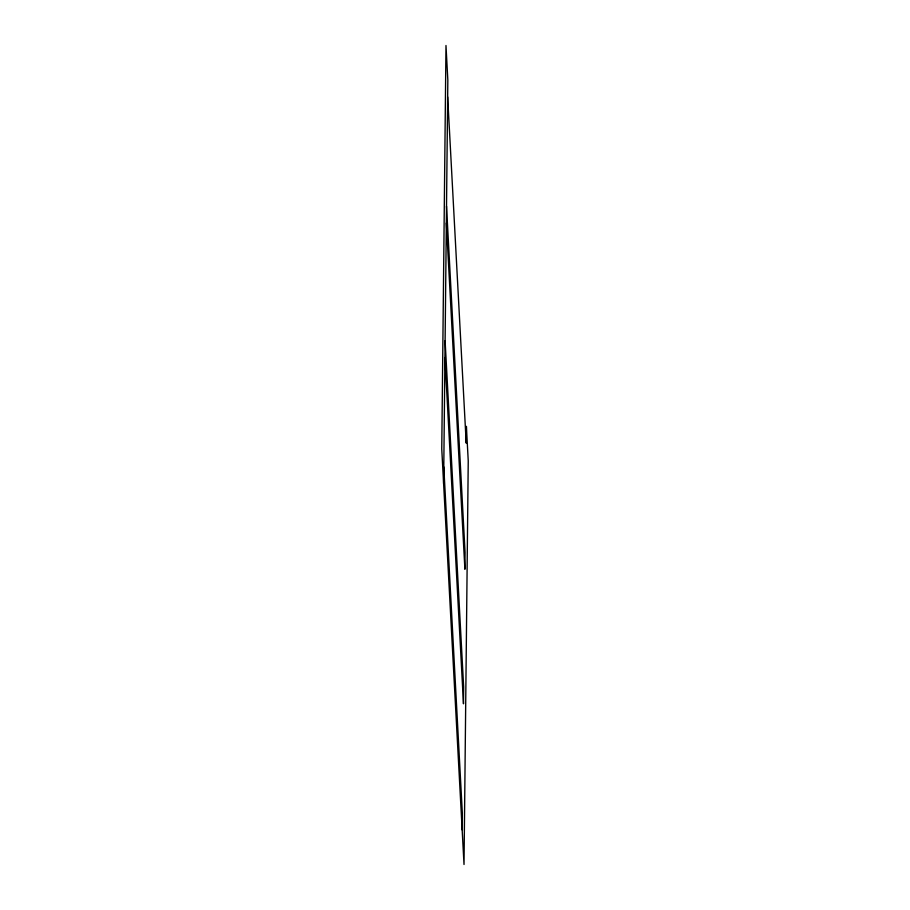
<?xml version="1.0" encoding="UTF-8"?>
<svg xmlns="http://www.w3.org/2000/svg" width="910" height="910" viewBox="0 0 910 910"><rect width="100%" height="100%" fill="white"/><g stroke="black" fill="none" stroke-linecap="round" stroke-linejoin="round"><path stroke-width="1.36" d="M443.614 483.665L447.834 80.091L445.98 45.5L441.76 449.062L464.02 864.5L468.24 460.938L466.386 426.335L466.216 443.159L447.663 96.915M462.166 829.909L462.337 813.085L443.784 466.841M446.514 206.206L465.067 552.45L464.896 569.273L446.344 223.03M445.104 340.727L463.656 686.97L463.486 703.794L444.933 357.55"/></g></svg>
